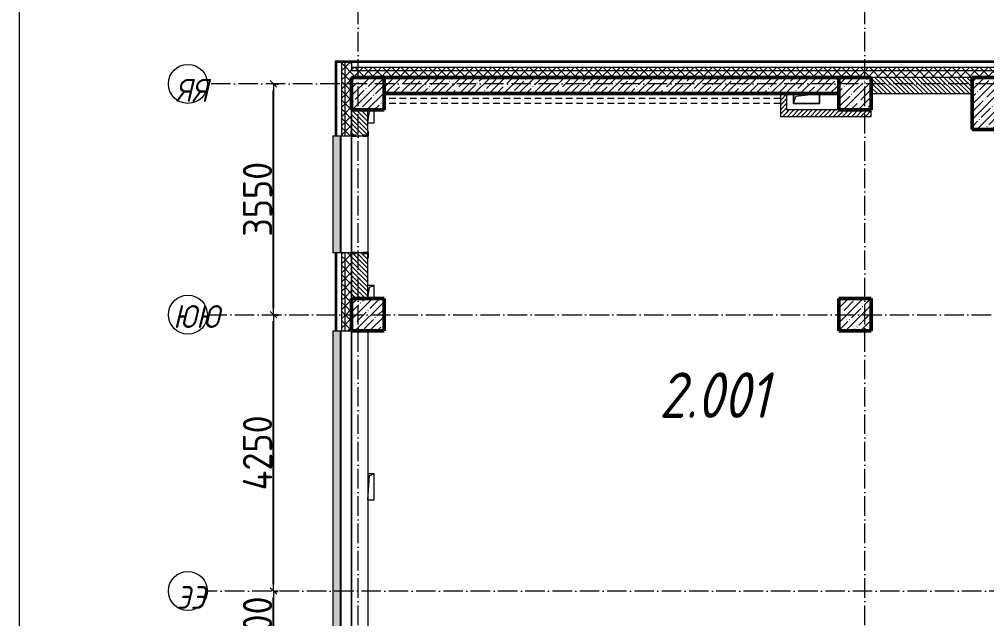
# Model space of a CAD drawing. Header units: millimetres. Extents: x -12989 to 629078, y -109036 to 555275.
# Drawn here: x 35697 to 50585, y 141070 to 150287 of the extents above; entities that cross this region are included whole.
import ezdxf

# ---------------------------------------------------------------- set-up
doc = ezdxf.new("R2010")
doc.units = ezdxf.units.MM
doc.linetypes.add('200_ШТРИХ_ш1п0_6_', pattern=[160, 100, -60])
doc.linetypes.add('50_200_ШТРИХ_1Т_ш5_п1_п1_', pattern=[700, 500, -100, 0, -100])
for name, color, linetype, lineweight in [('A-____-____-DIMS', 7, 'Continuous', 9), ('A-DETL-____-OTLN-3', 7, '200_ШТРИХ_ш1п0_6_', 9), ('A-FLOR-____-OTLN', 7, 'Continuous', 9), ('A-GENM-____-MCUT', 7, 'Continuous', 25), ('A-GENM-____-OTLN', 7, 'Continuous', 9), ('A-GENM-____-OTLN-1', 7, 'Continuous', 25), ('A-GLAZ-____-OTLN', 7, 'Continuous', 9), ('A-WALL-____-MCUT', 7, 'Continuous', 13), ('A-WALL-____-MCUT-1', 7, 'Continuous', 9), ('A-WALL-____-MCUT-2', 7, 'Continuous', 50), ('A-WALL-____-OTLN', 7, 'Continuous', 9), ('A-WALL-____-PATT-1', 7, 'Continuous', 9), ('A-WALL-FNSH-MCUT-1', 7, 'Continuous', 9), ('S-COLS-____-MCUT', 7, 'Continuous', 50), ('S-COLS-____-OTLN', 7, 'Continuous', 9), ('S-GRID-____-IDEN', 7, 'Continuous', 9), ('S-GRID-____-OTLN-1', 7, '50_200_ШТРИХ_1Т_ш5_п1_п1_', 9), ('Марки помещений', 7, 'Continuous', 9)]:
    doc.layers.add(name, color=color, linetype=linetype, lineweight=lineweight)
doc.layers.add('A-GLAZ-____-OTLN-1', color=7, linetype='Continuous', lineweight=9, true_color=0xc0c0c0)
doc.styles.add('ISOCPEUR_I_2', font='isocpeui.ttf', dxfattribs={"width": 0.85, "height": 2.3})
doc.styles.add('ISOCPEUR_I_9', font='isocpeui.ttf', dxfattribs={"width": 0.9, "height": 250})
doc.styles.add('СПДС', font='isocpeur.ttf', dxfattribs={"width": 0.9})
doc.dimstyles.new('Размера А3', dxfattribs={"dimtxt": 200, "dimasz": 100, "dimexe": 70, "dimexo": 100, "dimgap": 20, "dimtad": 1, "dimdec": 0, "dimrnd": 10, "dimzin": 0, "dimdsep": 46, "dimtxsty": 'СПДС', "dimblk": 'ARROWHEAD_6', "dimcen": 1, "dimclrd": 256, "dimclre": 256, "dimclrt": 256, "dimazin": 0, "dimtfac": 1, "dimtdec": 0, "dimtmove": 2, "dimatfit": 3, "dimfxl": 1, "dimtolj": 1, "dimtzin": 0, "dimarcsym": 0})
pattern_1 = [(45, (43259.71, 63713.66), (-114.04925, 114.04925), []), (45, (43373.76, 63713.66), (-114.04925, 114.04925), [201.612, -40.322, 3.353, -36.97])]
pattern_2 = [(45, (43259.71, 63713.66), (-85.53659, 85.53659), []), (45, (43316.74, 63713.66), (-85.53659, 85.53659), [])]
pattern_3 = [(45, (43259.71, 63713.66), (-35.35534, 35.35534), [])]
pattern_4 = [(45, (43259.71, 63713.66), (-70.71068, 70.71068), []), (135, (43259.71, 63713.66), (-70.71068, -70.71068), [])]
pattern_5 = [(135, (43259.71, 63713.66), (-35.35534, -35.35534), [])]

# ---------------------------------------------------------------- blocks, each defined once
blk = doc.blocks.new('BSC_Колонна _Прямоугольная - 500х500-V27-АР1_План отверстий 2 этажа в осях 1-64_Ю-ЯЯ')
at = {"layer": 'S-COLS-____-OTLN'}
h = blk.add_hatch(dxfattribs=at)
h.set_pattern_fill('FP_36', color=256, style=0, pattern_type=2)
h.set_pattern_definition([(45, (2200, -85431.04), (-114.04925, 114.04925), []), (45, (2314.05, -85431.04), (-114.04925, 114.04925), [201.613, -40.323, 3.353, -36.97])])
h.paths.add_polyline_path([(-250, -250), (250, -250), (250, 250), (-250, 250), (-250, 46)], flags=0)
at = {"layer": 'S-COLS-____-MCUT'}
for p, q in [((250, 250), (-250, 250)), ((-250, 250), (-250, -250)), ((250, -250), (250, 250)), ((-250, -250), (250, -250))]:
    blk.add_line(p, q, dxfattribs=at)
blk = doc.blocks.new('BSC_Колонна _Прямоугольная - 500х500-V52-АР1_План отверстий 2 этажа в осях 1-64_Ю-ЯЯ')
at = {"layer": 'S-COLS-____-OTLN'}
h = blk.add_hatch(dxfattribs=at)
h.set_pattern_fill('FP_62', color=256, style=0, pattern_type=2)
h.set_pattern_definition([(45, (2200, -82031.04), (-114.04925, 114.04925), []), (45, (2314.05, -82031.04), (-114.04925, 114.04925), [201.613, -40.323, 3.353, -36.97])])
h.paths.add_polyline_path([(-250, -250), (250, -250), (250, 250), (-250, 250), (-250, 217)], flags=0)
at = {"layer": 'S-COLS-____-MCUT'}
for p, q in [((250, 250), (-250, 250)), ((-250, 250), (-250, -250)), ((250, -250), (250, 250)), ((-250, -250), (250, -250))]:
    blk.add_line(p, q, dxfattribs=at)
blk = doc.blocks.new('BSC_Колонна _Прямоугольная - 500х500-V56-АР1_План отверстий 2 этажа в осях 1-64_Ю-ЯЯ')
at = {"layer": 'S-COLS-____-OTLN'}
h = blk.add_hatch(dxfattribs=at)
h.set_pattern_fill('FP_67', color=256, style=0, pattern_type=2)
h.set_pattern_definition([(45, (-5300, -82031.04), (-114.04925, 114.04925), []), (45, (-5185.95, -82031.04), (-114.04925, 114.04925), [201.613, -40.323, 3.353, -36.97])])
h.paths.add_polyline_path([(-250, -250), (250, -250), (250, 250), (-250, 250)], flags=0)
at = {"layer": 'S-COLS-____-MCUT'}
for p, q in [((250, 250), (-250, 250)), ((-250, 250), (-250, -250)), ((250, -250), (250, 250)), ((-250, -250), (250, -250))]:
    blk.add_line(p, q, dxfattribs=at)
blk = doc.blocks.new('BSC_Колонна _Прямоугольная - 500х800-V91-АР1_План отверстий 2 этажа в осях 1-64_Ю-ЯЯ')
at = {"layer": 'S-COLS-____-OTLN'}
h = blk.add_hatch(dxfattribs=at)
h.set_pattern_fill('FP_104', color=256, style=0, pattern_type=2)
h.set_pattern_definition([(45, (-7350, -85281.04), (-114.04925, 114.04925), []), (45, (-7235.95, -85281.04), (-114.04925, 114.04925), [201.613, -40.323, 3.353, -36.97])])
h.paths.add_polyline_path([(-250, -400), (250, -400), (250, 400), (-250, 400)], flags=0)
at = {"layer": 'S-COLS-____-MCUT'}
for p, q in [((250, 400), (-250, 400)), ((-250, 400), (-250, -400)), ((250, -400), (250, 400)), ((-250, -400), (250, -400))]:
    blk.add_line(p, q, dxfattribs=at)
blk = doc.blocks.new('Фахверк_СКБ_Уголок - 250_2700-27497298-АР1_План отверстий 2 этажа в осях 1-64_Ю-ЯЯ')
at = {"layer": 'A-GENM-____-MCUT'}
for p, q in [((200, 181), (125, 181)), ((125, 181), (125, 106)), ((131, 106), (131, 175)), ((131, 175), (200, 175)), ((200, 175), (200, 181)), ((125, 106), (131, 106)), ((131, -6), (125, -6)), ((125, -6), (125, -81)), ((125, -81), (200, -81)), ((131, -75), (131, -6)), ((200, -75), (131, -75)), ((200, -81), (200, -75))]:
    blk.add_line(p, q, dxfattribs=at)
blk = doc.blocks.new('AR_Отверстие прямоугольное _в плите_ - AR_Отверстие прямоугольное _в плите_-30459225-АР1_План отверстий 2 этажа в осях 1-64_Ю-ЯЯ')
at = {"layer": 'A-GENM-____-OTLN'}
for p, q in [((-200, 75), (-200, -75)), ((-200, -75), (-163, 37)), ((-163, 37), (200, 75)), ((200, -75), (200, 75)), ((-200, -75), (200, -75))]:
    blk.add_line(p, q, dxfattribs=at)
blk = doc.blocks.new('AR_Отверстие прямоугольное _в плите_ - AR_Отверстие прямоугольное _в плите_-30510733-АР1_План отверстий 2 этажа в осях 1-64_Ю-ЯЯ')
at = {"layer": 'A-GENM-____-OTLN'}
for p, q in [((-50, -100), (-25, 75)), ((-25, 75), (50, 100)), ((50, -100), (50, 100)), ((-50, -100), (50, -100))]:
    blk.add_line(p, q, dxfattribs=at)
blk = doc.blocks.new('AR_Отверстие прямоугольное _в плите_ - AR_Отверстие прямоугольное _в плите_-30510902-АР1_План отверстий 2 этажа в осях 1-64_Ю-ЯЯ')
at = {"layer": 'A-GENM-____-OTLN'}
for p, q in [((50, 200), (-50, 200)), ((-50, -200), (-25, 175)), ((-25, 175), (50, 200)), ((50, -200), (50, 200)), ((-50, -200), (50, -200))]:
    blk.add_line(p, q, dxfattribs=at)
blk = doc.blocks.new('AR_Отверстие прямоугольное _в плите_ - AR_Отверстие прямоугольное _в плите_-V177-АР1_План отверстий 2 этажа в осях 1-64_Ю-ЯЯ')
at = {"layer": 'A-GENM-____-OTLN'}
for p, q in [((50, 100), (-50, 100)), ((-50, -100), (-25, 75)), ((-25, 75), (50, 100)), ((50, -100), (50, 100))]:
    blk.add_line(p, q, dxfattribs=at)
blk = doc.blocks.new('Отлив_СКБ - Отлив витража_120_НВФ-31885689-АР1_План отверстий 2 этажа в осях 1-64_Ю-ЯЯ')
at = {"layer": 'A-GLAZ-____-OTLN-1'}
for points in [[(1800, 2), (1800, 120), (0, 120), (0, 2), (737, 2)], [(1800, 0), (1800, 2), (0, 2), (0, 0), (737, 0)]]:
    blk.add_hatch(color=256, dxfattribs=at).paths.add_polyline_path(points, flags=0)
at = {"layer": 'A-GLAZ-____-OTLN'}
for p, q in [((0, 83), (0, 120)), ((1800, 120), (0, 120)), ((0, 2), (1800, 2)), ((1800, 120), (1800, 83)), ((1800, 0), (0, 0))]:
    blk.add_line(p, q, dxfattribs=at)
blk = doc.blocks.new('Отлив_СКБ - Отлив витража_120_НВФ-31886035-АР1_План отверстий 2 этажа в осях 1-64_Ю-ЯЯ')
at = {"layer": 'A-GLAZ-____-OTLN-1'}
for points in [[(0, 83), (0, 2), (4800, 2), (4800, 120), (0, 120)], [(0, 0), (4800, 0), (4800, 2), (0, 2)]]:
    blk.add_hatch(color=256, dxfattribs=at).paths.add_polyline_path(points, flags=0)
at = {"layer": 'A-GLAZ-____-OTLN'}
for p, q in [((0, 83), (0, 120)), ((4800, 120), (0, 120)), ((0, 2), (4800, 2)), ((4800, 120), (4800, 83)), ((4800, 0), (0, 0))]:
    blk.add_line(p, q, dxfattribs=at)
blk = doc.blocks.new('Ось сетки - Круг_Ø6_00__ISO-2_5_0_9K_-25732049-АР1_План отверстий 2 этажа в осях 1-64_Ю-ЯЯ')
at = {"layer": 'S-GRID-____-IDEN'}
blk.add_circle((0, 0), 3, dxfattribs=at)
blk = doc.blocks.new('ARROWHEAD_6')
at = {"color": 0, "linetype": 'Continuous'}
for p, q in [((0, 0), (-1, 0)), ((-0.5, -0.5), (0.5, 0.5))]:
    blk.add_line(p, q, dxfattribs=at)
blk = doc.blocks.new('*D2751')
at = {"layer": 'A-____-____-DIMS', "lineweight": -2, "transparency": 16777216}
for p, q in [((-19249, 536797), (-19173, 536797)), ((-19243, 535697), (-19243, 536697)), ((-19249, 535597), (-19173, 535597))]:
    blk.add_line(p, q, dxfattribs=at)
at = {"layer": 'Defpoints', "color": 0, "transparency": 16777216}
for p in [(-19349, 536797), (-19243, 536797), (-19349, 535597)]:
    blk.add_point(p, dxfattribs=at)
at = {"layer": 'A-____-____-DIMS', "lineweight": -2, "transparency": 16777216, "xscale": 100, "yscale": 100, "zscale": 100}
for p, rotation in [((-19243, 536797), 90), ((-19243, 535597), 270)]:
    blk.add_blockref('ARROWHEAD_6', p, dxfattribs=dict(at, rotation=rotation))
at = {"layer": 'A-____-____-DIMS', "transparency": 16777216, "insert": (-19488, 536197), "char_height": 450, "width": 2.3, "attachment_point": 5, "rotation": 90, "style": 'СПДС'}
blk.add_mtext('\\A1;1200', dxfattribs=at)
blk = doc.blocks.new('*D2752')
at = {"layer": 'A-____-____-DIMS', "lineweight": -2, "transparency": 16777216}
for p, q in [((-19249, 541047), (-19173, 541047)), ((-19243, 536897), (-19243, 540947)), ((-19249, 536797), (-19173, 536797))]:
    blk.add_line(p, q, dxfattribs=at)
at = {"layer": 'Defpoints', "color": 0, "transparency": 16777216}
for p in [(-19349, 541047), (-19243, 541047), (-19349, 536797)]:
    blk.add_point(p, dxfattribs=at)
at = {"layer": 'A-____-____-DIMS', "lineweight": -2, "transparency": 16777216, "xscale": 100, "yscale": 100, "zscale": 100}
for p, rotation in [((-19243, 541047), 90), ((-19243, 536797), 270)]:
    blk.add_blockref('ARROWHEAD_6', p, dxfattribs=dict(at, rotation=rotation))
at = {"layer": 'A-____-____-DIMS', "transparency": 16777216, "insert": (-19488, 538922), "char_height": 450, "width": 2.56, "attachment_point": 5, "rotation": 90, "style": 'СПДС'}
blk.add_mtext('\\A1;4250', dxfattribs=at)
blk = doc.blocks.new('*D2753')
at = {"layer": 'A-____-____-DIMS', "lineweight": -2, "transparency": 16777216}
for p, q in [((-19249, 544597), (-19173, 544597)), ((-19243, 541147), (-19243, 544497)), ((-19249, 541047), (-19173, 541047))]:
    blk.add_line(p, q, dxfattribs=at)
at = {"layer": 'Defpoints', "color": 0, "transparency": 16777216}
for p in [(-19349, 544597), (-19243, 544597), (-19349, 541047)]:
    blk.add_point(p, dxfattribs=at)
at = {"layer": 'A-____-____-DIMS', "lineweight": -2, "transparency": 16777216, "xscale": 100, "yscale": 100, "zscale": 100}
for p, rotation in [((-19243, 544597), 90), ((-19243, 541047), 270)]:
    blk.add_blockref('ARROWHEAD_6', p, dxfattribs=dict(at, rotation=rotation))
at = {"layer": 'A-____-____-DIMS', "transparency": 16777216, "insert": (-19488, 542822), "char_height": 450, "width": 2.49, "attachment_point": 5, "rotation": 90, "style": 'СПДС'}
blk.add_mtext('\\A1;3550', dxfattribs=at)
blk = doc.blocks.new('2этаж')
at = {"layer": 'S-GRID-____-OTLN-1', "color": 251, "ltscale": 0.6, "true_color": 0x636466}
for p, q in [((-17941.7, 511907.5), (-17941.7, 549908.8)), ((-10141.7, 511907.5), (-10141.7, 549908.8)), ((88482.7, 544597), (-20260.4, 544597)), ((-20260.4, 541047), (88482.7, 541047)), ((31562.9, 536797), (-20260.4, 536797))]:
    blk.add_line(p, q, dxfattribs=at)
at = {"layer": 'S-GRID-____-IDEN', "xscale": 99.99999999999993, "yscale": 99.99999999999993, "zscale": 99.99999999999993}
for p, rotation in [((-20560.4, 544597), 89.9999999999998), ((-20560.4, 541047), 269.9999999999995), ((-20560.4, 536797), 89.9999999999998)]:
    blk.add_blockref('Ось сетки - Круг_Ø6_00__ISO-2_5_0_9K_-25732049-АР1_План отверстий 2 этажа в осях 1-64_Ю-ЯЯ', p, dxfattribs=dict(at, rotation=rotation))
at = {"layer": 'S-GRID-____-IDEN', "char_height": 350, "attachment_point": 1, "style": 'ISOCPEUR_I_9'}
for s, insert, width in [('ЯЯ', (-20745.5, 544673.1), 447.342), ('ЮЮ', (-20786.2, 541193.6), 533.924), ('ЭЭ', (-20745.5, 536873.1), 447.342)]:
    blk.add_mtext(s, dxfattribs=dict(at, insert=insert, width=width))
at = {"layer": 'A-____-____-DIMS'}
for base, p1, p2, picture, middle in [((-19243.1, 544597), (-19349.1, 541047), (-19349.1, 544597), '*D2753', (-19488.1, 542822)), ((-19243.1, 541047), (-19349.1, 536797), (-19349.1, 541047), '*D2752', (-19488.1, 538922)), ((-19243.1, 536797), (-19349.1, 535597), (-19349.1, 536797), '*D2751', (-19488.1, 536197))]:
    dim = blk.add_linear_dim(base=base, p1=p1, p2=p2, angle=90, dimstyle='Размера А3', override={"dimtxt": 450}, dxfattribs=at)
    dim.commit()
    dim.dimension.update_dxf_attribs({"geometry": picture, "text_midpoint": middle})

msp = doc.modelspace()

# ---------------------------------------------------------------- hatches: boundary and pattern name
at = {"layer": 'A-WALL-____-PATT-1'}
h = msp.add_hatch(dxfattribs=at)
h.set_pattern_fill('FP_3', color=256, style=0, pattern_type=2)
h.set_pattern_definition(pattern_2)
h.paths.add_polyline_path([(40559.7115, 136574.7006), (40579.7115, 136574.7006), (40579.7115, 137694.7006), (40559.7115, 137694.7006), (40559.7115, 137082.374)], flags=0)
h.paths.add_polyline_path([(40579.7115, 139494.7006), (40579.7115, 140694.7006), (40559.7115, 140694.7006), (40559.7115, 139494.7006)], flags=0)
h.paths.add_polyline_path([(40579.7115, 145494.7006), (40579.7115, 146694.7006), (40559.7115, 146694.7006), (40559.7115, 145494.7006)], flags=0)
h.paths.add_polyline_path([(40579.7115, 148494.7006), (40579.7115, 149644.7006), (40559.7115, 149644.7006), (40559.7115, 148494.7006)], flags=0)
h = msp.add_hatch(dxfattribs=at)
h.set_pattern_fill('FP_3', color=256, style=0, pattern_type=2)
h.set_pattern_definition(pattern_2)
h.paths.add_polyline_path([(67127.2115, 149624.7006), (67127.2115, 149644.7006), (63389.7115, 149644.7006), (63389.7115, 149624.7006), (67105.7894, 149624.7006)], flags=0)
h.paths.add_polyline_path([(53889.7115, 149624.7006), (53889.7115, 149644.7006), (40579.7115, 149644.7006), (40579.7115, 149624.7006), (53849.5344, 149624.7006)], flags=0)
h = msp.add_hatch(dxfattribs=at)
h.set_pattern_fill('FP_1', color=256, style=0, pattern_type=2)
h.set_pattern_definition(pattern_4)
h.paths.add_polyline_path([(40709.7115, 136744.7006), (40709.7115, 137694.7006), (40659.7115, 137694.7006), (40659.7115, 136744.7006)], flags=0)
h.paths.add_polyline_path([(40709.7115, 139494.7006), (40709.7115, 140694.7006), (40659.7115, 140694.7006), (40659.7115, 139494.7006)], flags=0)
h.paths.add_polyline_path([(40709.7115, 145494.7006), (40709.7115, 146694.7006), (40659.7115, 146694.7006), (40659.7115, 145494.7006)], flags=0)
h.paths.add_polyline_path([(40709.7115, 148494.7006), (40709.7115, 149624.7006), (40659.7115, 149624.7006), (40659.7115, 148494.7006)], flags=0)
h = msp.add_hatch(dxfattribs=at)
h.set_pattern_fill('FP_1', color=256, style=0, pattern_type=2)
h.set_pattern_definition(pattern_4)
h.paths.add_polyline_path([(40809.7115, 136744.7006), (40809.7115, 137619.7006), (40803.7115, 137619.7006), (40803.7115, 137694.7006), (40709.7115, 137694.7006), (40709.7115, 136744.7006)], flags=0)
h.paths.add_polyline_path([(40803.7115, 139494.7006), (40803.7115, 139569.7006), (40809.7115, 139569.7006), (40809.7115, 140619.7006), (40803.7115, 140619.7006), (40803.7115, 140694.7006), (40709.7115, 140694.7006), (40709.7115, 139494.7006)], flags=0)
h.paths.add_polyline_path([(40709.7115, 145494.7006), (40809.7115, 145494.7006), (40809.7115, 146619.7006), (40803.7115, 146619.7006), (40803.7115, 146694.7006), (40709.7115, 146694.7006), (40709.7115, 145961.6419)], flags=0)
h.paths.add_polyline_path([(40803.7115, 148494.7006), (40803.7115, 148569.7006), (40809.7115, 148569.7006), (40809.7115, 149624.7006), (40709.7115, 149624.7006), (40709.7115, 148494.7006)], flags=0)
h = msp.add_hatch(dxfattribs=at)
h.set_pattern_fill('FP_1', color=256, style=0, pattern_type=2)
h.set_pattern_definition(pattern_4)
h.paths.add_polyline_path([(63389.7115, 149494.7006), (66959.7115, 149494.7006), (66959.7115, 149544.7006), (63389.7115, 149544.7006)], flags=0)
h.paths.add_polyline_path([(53849.5344, 149494.7006), (53889.7115, 149494.7006), (53889.7115, 149544.7006), (40809.7115, 149544.7006), (40809.7115, 149494.7006), (50314.533, 149494.7006)], flags=0)
h = msp.add_hatch(dxfattribs=at)
h.set_pattern_fill('FP_1', color=256, style=0, pattern_type=2)
h.set_pattern_definition(pattern_4)
h.paths.add_polyline_path([(66259.7115, 149394.7006), (66959.7115, 149394.7006), (66959.7115, 149494.7006), (63389.7115, 149494.7006), (63389.7115, 149400.7006), (63464.7115, 149400.7006), (63464.7115, 149394.7006), (66222.039, 149394.7006)], flags=0)
h.paths.add_polyline_path([(53159.7115, 149394.7006), (53814.7115, 149394.7006), (53814.7115, 149400.7006), (53889.7115, 149400.7006), (53889.7115, 149494.7006), (40809.7115, 149494.7006), (40809.7115, 149394.7006), (52659.7115, 149394.7006)], flags=0)
h = msp.add_hatch(dxfattribs=at)
h.set_pattern_fill('FP_13', color=256, style=0, pattern_type=2)
h.set_pattern_definition(pattern_1)
h.paths.add_polyline_path([(47509.7115, 149144.7006), (48309.7115, 149144.7006), (48309.7115, 149394.7006), (41309.7115, 149394.7006), (41309.7115, 149144.7006), (47409.7115, 149144.7006)], flags=0)
h = msp.add_hatch(dxfattribs=at)
h.set_pattern_fill('FP_6', color=256, style=0, pattern_type=2)
h.set_pattern_definition(pattern_5)
h.paths.add_polyline_path([(48809.7115, 149144.7006), (50359.7115, 149144.7006), (50359.7115, 149394.7006), (48809.7115, 149394.7006)], flags=0)
h = msp.add_hatch(dxfattribs=at)
h.set_pattern_fill('FP_5', color=256, style=0, pattern_type=2)
h.set_pattern_definition(pattern_3)
h.paths.add_polyline_path([(47509.7115, 148794.7006), (47509.7115, 149144.7006), (47409.7115, 149144.7006), (47409.7115, 148794.7006)], flags=0)
h = msp.add_hatch(dxfattribs=at)
h.set_pattern_fill('FP_6', color=256, style=0, pattern_type=2)
h.set_pattern_definition(pattern_5)
h.paths.add_polyline_path([(41059.7115, 145994.7006), (41059.7115, 146688.7006), (40990.7115, 146688.7006), (40990.7115, 146694.7006), (40878.7115, 146694.7006), (40878.7115, 146688.7006), (40809.7115, 146688.7006), (40809.7115, 145994.7006)], flags=0)
h.paths.add_polyline_path([(40990.7115, 148494.7006), (40990.7115, 148500.7006), (41059.7115, 148500.7006), (41059.7115, 148894.7006), (40809.7115, 148894.7006), (40809.7115, 148500.7006), (40878.7115, 148500.7006), (40878.7115, 148494.7006)], flags=0)
h = msp.add_hatch(dxfattribs=at)
h.set_pattern_fill('FP_5', color=256, style=0, pattern_type=2)
h.set_pattern_definition(pattern_3)
h.paths.add_polyline_path([(48809.7115, 148794.7006), (48809.7115, 148894.7006), (47509.7115, 148894.7006), (47509.7115, 148794.7006)], flags=0)
at = {"layer": 'S-COLS-____-OTLN'}
h = msp.add_hatch(dxfattribs=at)
h.set_pattern_fill('FP_13', color=256, style=0, pattern_type=2)
h.set_pattern_definition(pattern_1)
h.paths.add_polyline_path([(48809.7115, 148894.7006), (48809.7115, 149394.7006), (48309.7115, 149394.7006), (48309.7115, 148894.7006)], flags=0)

# ---------------------------------------------------------------- linework, layer by layer
at = {"color": 1, "lineweight": 0}
msp.add_lwpolyline([(35696.9246, 156516.3825), (148932.9246, 156516.3825), (148932.9246, 57688.3825), (35696.9246, 57688.3825)], close=True, dxfattribs=at)
msp.add_lwpolyline([(50659.7115, 148594.7006), (50359.7115, 148594.7006), (50359.7115, 149144.7006)])
at = {"layer": 'A-DETL-____-OTLN-3'}
for p, q in [((47409.7115, 149069.7006), (41309.7115, 149069.7006)), ((47409.7115, 148994.7006), (41309.7115, 148994.7006))]:
    msp.add_line(p, q, dxfattribs=at)
at = {"layer": 'A-FLOR-____-OTLN'}
for p, q in [((47609.7115, 148994.7006), (47609.7115, 149144.7006)), ((48009.7115, 149144.7006), (48009.7115, 148994.7006)), ((48009.7115, 148994.7006), (47609.7115, 148994.7006))]:
    msp.add_line(p, q, dxfattribs=at)
at = {"layer": 'A-WALL-____-MCUT'}
for p, q in [((53889.7115, 149624.7006), (40579.7115, 149624.7006)), ((40579.7115, 149624.7006), (40579.7115, 148494.7006)), ((40579.7115, 148494.7006), (40579.7115, 149624.7006)), ((50359.7115, 149394.7006), (48309.7115, 149394.7006)), ((48809.7115, 149394.7006), (48809.7115, 149144.7006)), ((48809.7115, 149144.7006), (50359.7115, 149144.7006)), ((41059.7115, 148569.7006), (41059.7115, 148894.7006)), ((40579.7115, 148494.7006), (40803.7115, 148494.7006)), ((40878.7115, 148494.7006), (40990.7115, 148494.7006)), ((40803.7115, 146694.7006), (40579.7115, 146694.7006)), ((40579.7115, 146694.7006), (40579.7115, 145494.7006)), ((40579.7115, 145494.7006), (40579.7115, 146694.7006)), ((40990.7115, 146694.7006), (40878.7115, 146694.7006)), ((41059.7115, 145994.7006), (41059.7115, 146619.7006)), ((40579.7115, 145494.7006), (40809.7115, 145494.7006))]:
    msp.add_line(p, q, dxfattribs=at)
at = {"layer": 'A-WALL-____-MCUT-1'}
for p, q in [((40659.7115, 148494.7006), (40659.7115, 149624.7006)), ((40709.7115, 148494.7006), (40709.7115, 149624.7006)), ((40809.7115, 149624.7006), (40809.7115, 149494.7006)), ((53889.7115, 149544.7006), (40809.7115, 149544.7006)), ((53889.7115, 149494.7006), (40809.7115, 149494.7006)), ((40809.7115, 148894.7006), (40809.7115, 148569.7006)), ((40809.7115, 148569.7006), (40809.7115, 148894.7006)), ((40659.7115, 145494.7006), (40659.7115, 146694.7006)), ((40709.7115, 145494.7006), (40709.7115, 146694.7006)), ((40809.7115, 146619.7006), (40809.7115, 145994.7006)), ((40809.7115, 145994.7006), (40809.7115, 146619.7006))]:
    msp.add_line(p, q, dxfattribs=at)
at = {"layer": 'A-WALL-____-MCUT-2'}
for p, q in [((48309.7115, 149394.7006), (41309.7115, 149394.7006)), ((48309.7115, 149144.7006), (48309.7115, 149394.7006)), ((41309.7115, 149144.7006), (48309.7115, 149144.7006))]:
    msp.add_line(p, q, dxfattribs=at)
at = {"layer": 'A-WALL-____-OTLN'}
for p, q in [((40809.7115, 146694.7006), (40809.7115, 148494.7006)), ((40809.7115, 148494.7006), (40809.7115, 146694.7006)), ((41059.7115, 148494.7006), (41059.7115, 146694.7006)), ((40809.7115, 140694.7006), (40809.7115, 145494.7006)), ((40809.7115, 145494.7006), (40809.7115, 140694.7006)), ((41059.7115, 145494.7006), (41059.7115, 140694.7006))]:
    msp.add_line(p, q, dxfattribs=at)
at = {"layer": 'A-WALL-FNSH-MCUT-1'}
for p, q in [((53889.7115, 149644.7006), (40559.7115, 149644.7006)), ((40559.7115, 149644.7006), (40559.7115, 148494.7006)), ((47409.7115, 149144.7006), (47409.7115, 148794.7006)), ((47509.7115, 148894.7006), (47509.7115, 149144.7006)), ((48809.7115, 148894.7006), (47509.7115, 148894.7006)), ((48809.7115, 148794.7006), (48809.7115, 148894.7006)), ((47409.7115, 148794.7006), (48809.7115, 148794.7006)), ((40559.7115, 148494.7006), (40579.7115, 148494.7006)), ((40559.7115, 146694.7006), (40559.7115, 145494.7006)), ((40579.7115, 146694.7006), (40559.7115, 146694.7006)), ((40559.7115, 145494.7006), (40579.7115, 145494.7006))]:
    msp.add_line(p, q, dxfattribs=at)
at = {"layer": 'S-COLS-____-MCUT'}
for p, q in [((48809.7115, 149394.7006), (48309.7115, 149394.7006)), ((48309.7115, 149394.7006), (48309.7115, 148894.7006)), ((48809.7115, 148894.7006), (48809.7115, 149394.7006)), ((48309.7115, 148894.7006), (48809.7115, 148894.7006))]:
    msp.add_line(p, q, dxfattribs=at)

# ---------------------------------------------------------------- block references
msp.add_blockref('2этаж', (58851.3748, -395302.2823))
at = {"layer": 'A-GENM-____-OTLN'}
for name, p in [('AR_Отверстие прямоугольное _в плите_ - AR_Отверстие прямоугольное _в плите_-30459225-АР1_План отверстий 2 этажа в осях 1-64_Ю-ЯЯ', (47809.7115, 149069.7006)), ('AR_Отверстие прямоугольное _в плите_ - AR_Отверстие прямоугольное _в плите_-30510733-АР1_План отверстий 2 этажа в осях 1-64_Ю-ЯЯ', (41109.7115, 148794.7006)), ('AR_Отверстие прямоугольное _в плите_ - AR_Отверстие прямоугольное _в плите_-V177-АР1_План отверстий 2 этажа в осях 1-64_Ю-ЯЯ', (41109.7115, 146094.7006)), ('AR_Отверстие прямоугольное _в плите_ - AR_Отверстие прямоугольное _в плите_-30510902-АР1_План отверстий 2 этажа в осях 1-64_Ю-ЯЯ', (41109.7115, 143094.7006))]:
    msp.add_blockref(name, p, dxfattribs=at)
at = {"layer": 'A-GENM-____-OTLN-1'}
for p, rotation in [((40984.7115, 148369.7006), 89.99999999999991), ((40884.7115, 146819.7006), 269.9999999999999)]:
    msp.add_blockref('Фахверк_СКБ_Уголок - 250_2700-27497298-АР1_План отверстий 2 этажа в осях 1-64_Ю-ЯЯ', p, dxfattribs=dict(at, rotation=rotation))
at = {"layer": 'A-GLAZ-____-OTLN', "rotation": 90}
for name, p in [('Отлив_СКБ - Отлив витража_120_НВФ-31885689-АР1_План отверстий 2 этажа в осях 1-64_Ю-ЯЯ', (40642.7115, 146694.7006)), ('Отлив_СКБ - Отлив витража_120_НВФ-31886035-АР1_План отверстий 2 этажа в осях 1-64_Ю-ЯЯ', (40642.7115, 140694.7006))]:
    msp.add_blockref(name, p, dxfattribs=at)
at = {"layer": 'S-COLS-____-OTLN'}
for name, p in [('BSC_Колонна _Прямоугольная - 500х500-V27-АР1_План отверстий 2 этажа в осях 1-64_Ю-ЯЯ', (41059.7115, 149144.7006)), ('BSC_Колонна _Прямоугольная - 500х800-V91-АР1_План отверстий 2 этажа в осях 1-64_Ю-ЯЯ', (50609.7115, 148994.7006)), ('BSC_Колонна _Прямоугольная - 500х500-V52-АР1_План отверстий 2 этажа в осях 1-64_Ю-ЯЯ', (41059.7115, 145744.7006)), ('BSC_Колонна _Прямоугольная - 500х500-V56-АР1_План отверстий 2 этажа в осях 1-64_Ю-ЯЯ', (48559.7115, 145744.7006))]:
    msp.add_blockref(name, p, dxfattribs=at)

# ---------------------------------------------------------------- texts
at = {"layer": 'Марки помещений', "insert": (45543.2664, 144857.7764), "char_height": 700, "width": 737.5525, "attachment_point": 1, "style": 'ISOCPEUR_I_2'}
msp.add_mtext('2.001', dxfattribs=at)

doc.saveas('drawing.dxf')
